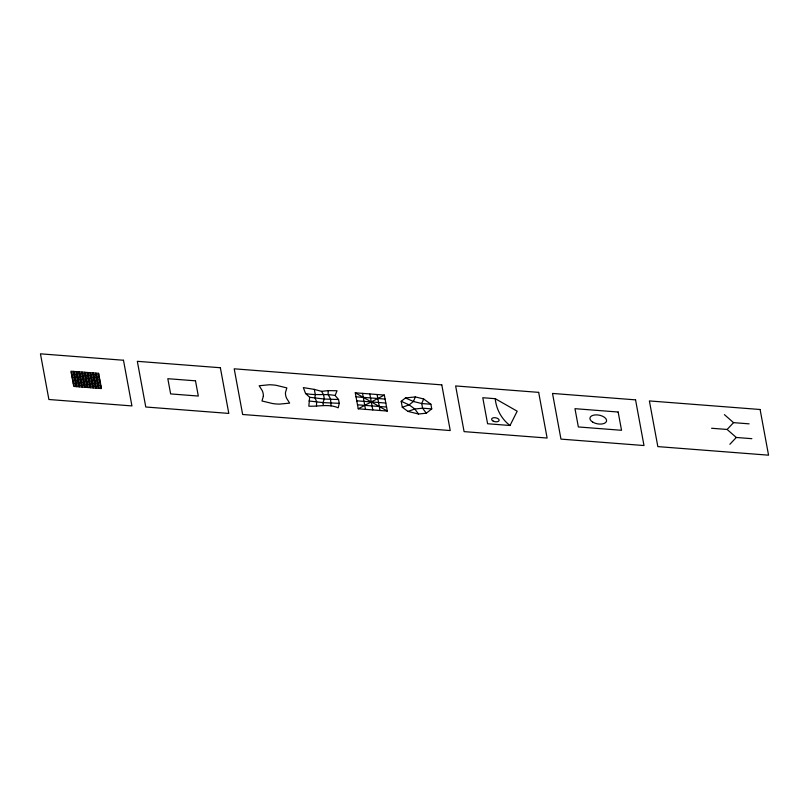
<?xml version="1.0" encoding="UTF-8"?>
<svg xmlns="http://www.w3.org/2000/svg" width="809" height="809" viewBox="0 0 809 809"><rect width="100%" height="100%" fill="white"/><g stroke="black" fill="none" stroke-linecap="round" stroke-linejoin="round"><path stroke-width="1.21" d="M316.491 406.3L316.592 401.567L314.853 397.684L315.308 394.62L314.337 389.392L303.335 387.602L305.559 393.487L309.645 397.28L324.369 399.039L338.556 399.515L339.254 403.327L338.202 407.797C328.707 403.661 318.685 406.654 308.836 406.179L309.645 397.28M338.556 399.515L335.118 395.5L337.04 390.757L328.211 390.626L328.1 394.438L330.557 398.898L331.033 405.885M415.361 396.916L413.419 401.476L409.142 404.864L402.285 407.251L401.193 401.325L405.471 397.947L415.361 396.916L423.673 398.968L430.884 404.247L431.743 408.899L426.303 413.197L418.526 414.016L407.948 411.397L402.285 407.251M423.673 398.968L421.722 403.539L422.581 408.191L426.303 413.197M510.014 425.494L517.194 411.194L495.229 398.685L482.781 397.725L487.594 423.754L510.014 425.494C501.56 419.153 496.21 409.162 495.229 398.685M711.566 428.254L727.129 429.458L733.551 422.642L749.114 423.845M729.88 444.293L736.291 437.477L751.864 438.68M358.235 408.798L384.336 395.065L387.299 411.053L358.235 408.798L355.272 392.81L384.336 395.065M407.948 411.397L414.815 409.01L422.581 408.191L431.743 408.899M314.337 389.392L321.527 391.354L328.211 390.626M71.222 372.716L98.9 374.86M71.505 374.243L99.183 376.387M356.011 396.814L385.074 399.059M71.789 375.76L99.467 377.904M430.884 404.247L421.722 403.539L413.419 401.476L405.471 397.947M72.072 377.287L99.75 379.431M72.355 378.814L100.033 380.948M356.749 400.809L385.812 403.054M72.628 380.331L100.316 382.475M72.911 381.858L100.589 383.992M308.987 400.981L322.872 402.599L339.254 403.327M357.497 404.803L386.56 407.048M73.194 383.375L100.872 385.519M73.477 384.902L101.155 387.046M305.559 393.487C315.348 395.712 325.38 393.518 335.118 395.5M401.193 401.325L409.142 404.864L414.815 409.01L418.526 414.016M355.272 392.81L387.299 411.053M724.389 414.623L733.551 422.642M727.129 429.458L736.291 437.477M321.527 391.354L323.57 394.741L324.369 399.039L322.872 402.599L323.367 405.289M377.075 394.499L380.028 410.487M369.804 393.932L372.767 409.92M362.543 393.376L365.496 409.364M95.856 373.121L98.668 388.35M93.086 372.909L95.907 388.138M90.315 372.696L93.136 387.926M87.554 372.484L90.365 387.703M84.783 372.271L87.594 387.491M82.012 372.049L84.834 387.278M79.252 371.837L82.063 387.066M76.481 371.624L79.292 386.854M73.71 371.412L76.531 386.641M263.329 396.4L261.974 400.981L272.684 403.57A28.295 14.825 10.4 0 0 279.611 404.106L289.652 403.125L286.548 398.19A37.811 19.81 10.4 0 1 285.486 392.476L286.841 387.895L276.132 385.306A28.295 14.825 10.4 0 0 269.215 384.771L259.163 385.751L262.268 390.686A37.811 19.81 10.4 0 1 263.329 396.4M123.484 360.248L40.45 353.826L48.894 399.504L131.928 405.926L123.484 360.248M220.361 367.741L137.328 361.32L145.772 406.998L228.805 413.419L220.361 367.741M441.795 384.872L234.206 368.813L242.649 414.491L450.239 430.55L441.795 384.872M538.673 392.365L455.639 385.944L464.083 431.622L547.117 438.043L538.673 392.365M635.55 399.858L552.517 393.437L560.961 439.115L643.994 445.537L635.55 399.858M760.106 409.496L649.384 400.93L657.838 446.608L768.55 455.174L760.106 409.496M618.157 412.024L574.977 408.676L578.354 426.95L621.534 430.287L618.157 412.024M98.627 373.333L70.939 371.2L73.761 386.419L101.438 388.563L98.627 373.333M195.495 380.827L167.817 378.693L170.638 393.912L198.316 396.056L195.495 380.827M493.156 421.074A3.802 1.992 10.4 0 0 499.123 420.468A3.802 1.992 10.4 0 0 493.894 417.697A3.802 1.992 10.4 0 0 493.156 421.074M592.866 422.197A8.444 4.429 10.4 0 0 606.467 421.358A8.444 4.429 10.4 0 0 595.424 414.896A8.444 4.429 10.4 0 0 592.866 422.197"/></g></svg>
